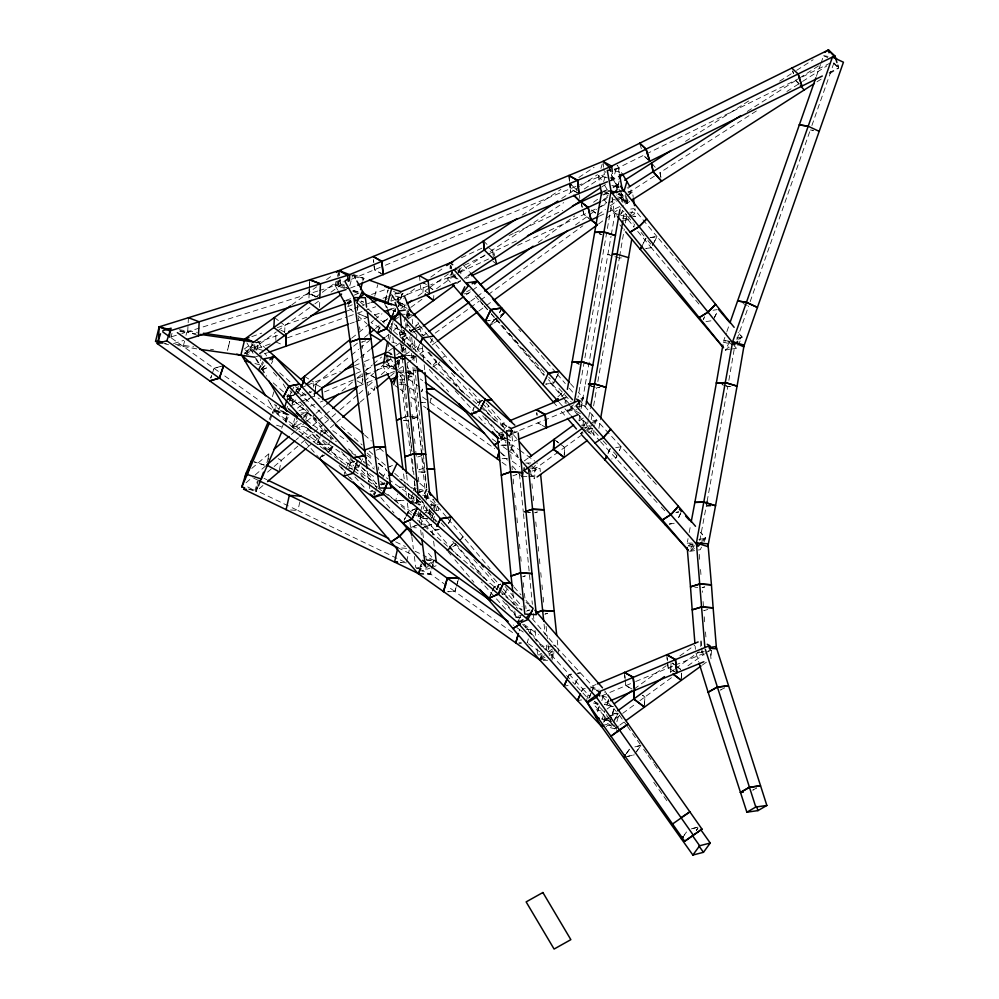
<?xml version="1.0" encoding="UTF-8"?>
<svg xmlns="http://www.w3.org/2000/svg" width="999" height="999" viewBox="0 0 999 999"><rect width="100%" height="100%" fill="white"/><g stroke="black" fill="none" stroke-linecap="round" stroke-linejoin="round"><path stroke-width="0.75" stroke-dasharray="5 3.75" d="M254.757 349.538L254.782 343.419M275.824 340.409L275.849 332.754M618.518 726.073L614.822 728.795L604.17 720.779L604.632 710.826M644.53 704.133L644.867 697.015L673.126 676.473M564.148 457.38L564.647 447.402L580.606 435.751M583.054 426.398L583.491 417.844L577.347 422.327M593.893 430.169L593.606 435.864L587.712 431.393M616.907 187.937L617.057 185.09L609.665 172.59M627.384 198.838L627.16 203.122L622.215 206.731M188.436 317.719L187.7 331.718L181.843 333.541M255.132 350.037L255.282 347.19L276.323 331.893M284.628 332.729L284.99 325.587L280.282 322.015M309.415 286.001L309.003 293.781L201.011 327.56M309.503 284.44L309.74 279.782M309.253 289.111L309.003 293.781L317.07 296.828M309.328 287.562L309.578 282.892M308.941 297.914L309.228 292.207L316.308 297.577M319.468 307.392L319.842 300.262L314.86 303.871M319.243 290.559L338.249 284.59L338.411 281.481M338.649 276.311L338.948 270.604L337.412 276.373M396.166 369.28L386.75 362.113L387.125 354.97M397.652 364.46L397.877 360.177M406.83 315.784L407.13 310.065M416.645 337.712L416.795 334.852M422.927 292.457L423.451 282.455L426.985 285.14L423.439 282.467M433.529 300.512L433.828 294.792M450.049 268.594L450.199 265.746M460.814 273.788L460.951 270.941M644.343 707.005L644.867 697.015L642.507 695.229L644.867 697.015L639.934 700.649M674.337 669.492L670.604 672.165L671.128 662.162M558.503 451.848L535.139 468.756L534.602 478.758L532.242 476.973M564.273 454.545L564.647 447.39L559.939 443.806L564.647 447.402L559.727 450.949M670.604 672.165L671.091 663.561M700.686 646.49L701.011 640.771L703.358 642.557M711.488 650.287L711.001 658.878L710.114 650.049M314.935 391.72L316.221 383.529L350.149 356.144M395.03 311.563L395.454 308.828M406.605 320.067L408.316 309.153M315.147 390.359L314.498 394.443L309.265 391.271M315.359 388.986L316.221 383.529L310.976 380.357M612.749 197.702L578.046 397.365M621.478 200.462L622.514 194.368L619.655 193.519M728.87 380.344L734.852 345.454M585.327 384.228L611.038 236.276M611.301 234.753L614.959 213.449L619.592 213.274M623.164 219.193L624.213 213.112L621.128 213.224M619.605 256.468L624.313 229.058M625.362 222.977L626.41 216.883L631.043 216.721M633.841 227.21L634.365 224.163M565.534 400.025L565.009 403.059L568.094 402.972M578.983 420.716L580.044 414.635M581.106 408.554L585.327 384.228M588.498 418.893L587.449 424.975L581.281 425.174M588.773 417.37L590.359 408.254M583.916 427.01L589.647 428.733L590.172 425.699M591.233 419.617L592.557 412.013M593.606 405.931L596.778 387.687L599.862 387.575L596.79 387.662L588.199 385.077L596.778 387.687M597.852 381.556L619.355 257.954L622.439 257.854L619.343 257.992L607.892 254.545L610.976 254.433L607.892 254.545M598.901 428.434L600.486 419.305M707.13 501.323L727.821 386.413L730.906 386.338M394.78 311.526L395.279 308.816M405.619 325.499L406.106 322.777M409.59 313.074L407.729 323.127M388.099 338.636L388.923 334.153M389.198 332.655L391.146 323.926M390.384 335.302L389.285 341.283L403.596 345.542M390.659 333.816L393.144 320.367M401.024 350.374L402.135 344.393M402.41 342.894L404.62 330.944L390.309 326.685M403.871 344.043L405.806 333.591M406.905 327.61L407.455 324.625M388.274 346.703L389.036 342.632M398.364 364.76L399.375 359.34M402.335 352.322L403.346 346.903M694.342 545.404L687.2 543.156L688.049 538.623M689.185 532.567L690.609 525.012M699.762 540.696L706.305 505.919L710.926 505.794M257.18 485.764L256.044 491.446L247.527 488.723M257.467 484.34L258.316 480.069M267.869 459.353L269.006 453.658M279.333 470.317L281.318 460.352L277.21 458.129M362.899 378.983L362.05 383.254L358.516 386.276M385.864 359.215L386.713 354.957M398.476 364.498L399.325 360.227M288.286 505.881L255.307 489.997L257.23 481.406M299.825 501.923L297.902 510.514L406.368 562.887L400.474 562.462L406.368 562.887M406.68 561.45L409.253 549.999M420.454 566.62L421.091 563.748M418.843 573.776L430.631 574.625L433.841 560.314L423.052 555.094M170.991 337.662L172.003 333.229M184.553 341.134L183.129 346.928L180.332 346.528M185.989 335.339L186.713 332.442L195.829 333.741M256.543 349.937L258.329 342.694L255.245 342.257M344.505 288.436L335.102 285.027L337.025 277.822M335.102 285.027L349.026 288.649L352.497 275.662M362.849 280.994L363.624 278.109L354.22 274.713M374.7 296.166L377.784 284.628M385.427 300.012L388.112 289.922L385.164 299.825M402.048 293.531L398.576 306.518L397.19 293.306L393.469 291.233M551.885 660.252L554.183 652.085M456.056 587.512L454.895 591.595L514.485 633.903M456.443 586.163L457.992 580.731M422.465 389.036L421.678 391.745L422.465 389.048L424.987 390.846M510.889 450.399L512.437 444.98L507.367 441.358M352.684 469.842L292.445 426.548L294.792 418.431M305.806 419.518L307.754 412.762L296.341 413.024M354.033 462.362L328.808 444.193L317.357 444.418L319.692 436.288M320.105 434.965L321.253 430.881L324.113 430.819M317.37 444.43L328.783 444.168L330.756 437.425M411.763 512.312L395.604 500.736L397.54 493.956M408.191 496.428L408.966 493.718L407.417 499.15M427.609 518.394L420.467 518.556L421.628 514.485M423.189 509.078L424.363 505.019L389.385 479.92M431.893 518.306L433.454 512.887M433.841 511.538L435.776 504.77L424.587 496.753L427.048 491.57M420.629 567.17L421.416 564.46M446.203 585.289L430.107 573.676L432.055 566.92M432.442 565.559L434.016 560.152L426.873 560.314M455.644 588.836L454.87 591.533L447.739 591.708L454.87 591.533L447.44 586.176M457.205 583.428L458.766 578.009M510.901 450.412L512.462 444.992L509.59 445.042L512.462 444.992L518.656 449.463M529.045 476.461L533.341 476.373L537.237 462.849M408.928 387.075L405.207 384.378L405.994 381.68M408.341 373.564L409.115 370.866L397.677 371.091M429.995 402.322L431.168 398.276L429.995 402.335L494.617 448.563M246.641 355.169L249.138 346.665L246.903 342.907M256.843 350.087L258.928 342.994L256.081 342.22M254.945 363.549L259.228 364.71L262.974 351.948M272.452 396.603L274.126 390.934M286.051 421.915L289.023 414.985L274.762 411.126L276.436 405.444M287.125 399.051L288.798 393.381L293.194 400.799L292.357 403.633M390.846 300.936L392.52 295.254L403.921 298.339M392.357 316.196L394.443 309.103M402.335 293.756L398.576 306.518L398.601 292.757L388.698 296.266M403.858 309.041L405.107 304.795M407.442 317.22L408.691 312.974M411.026 499.15L413.124 492.057M413.536 490.646L414.373 487.812L418.643 488.961M416.283 503.783L417.532 499.537M427.46 519.143L418.906 516.82L420.154 512.562M420.579 511.151L423.077 502.634L421.653 500.174M431.743 518.231L424.45 505.844L425.699 501.585M426.123 500.174L428.621 491.658M433.166 520.691L434.415 516.433M436.088 510.751L437.337 506.505L433.042 499.138L428.871 513.336L426.024 512.549M600.923 168.456L602.172 164.198M603.683 181.606L605.769 174.513M611.8 180.444L612.637 177.61L618.344 179.146M616.233 187.912L617.07 185.077L619.592 183.466M619.193 181.206L617.519 186.888L620.491 191.895M627.984 200.287L627.147 203.122L621.603 205.719M629.657 194.618L631.318 188.936L627.047 187.775M586.75 699.625L590.072 688.261M601.848 700.661L604.345 692.145M608.578 699.288L606.505 706.393L609.003 697.876M610.252 721.203L601.698 718.893L610.252 721.216L611.5 716.957L610.252 721.203L614.772 728.82L606.218 726.51M614.01 708.441L611.925 715.546L614.422 707.03L604.445 704.32L612.999 706.643M602.185 719.305L604.27 712.212M616.858 721.74L618.943 714.647L610.389 712.337M270.279 420.229L271.94 414.81M272.352 413.461L275.374 405.244M273.614 413.236L276.036 406.406M257.305 487.375L256.056 491.446L246.466 486.238M285.339 422.053L287.824 413.936L273.589 409.403L272.365 412.262M292.332 404.158L293.169 401.461L288.898 400.099M392.719 314.423L394.405 308.916M407.455 317.307L408.716 313.174M405.045 329.558L406.73 324.038M401.91 351.061L403.171 346.928M398.201 367.42L401.161 357.754M343.656 476.098L345.542 470.504M346.016 469.105L347.902 463.524L354.757 461.513L347.902 463.524L220.354 372.814M373.589 497.402L375.474 491.82M733.466 344.805L723.825 340.347L726.373 333.054M726.885 331.593L729.432 324.3M736.887 339.61L748.613 306.056M816.383 76.299L820.516 64.535M821.028 63.062L823.613 55.707L828.021 56.406M811.887 125.549L834.627 60.827M750.162 301.648L810.339 129.957L813.273 130.419M301.273 423.426L293.082 427.51L276.96 413.823L279.757 406.98M286.513 409.053L287.637 406.318M289.885 400.836L291.009 398.102L307.13 411.8L304.882 417.27M293.082 427.51L297.565 416.571M291.983 404.233L293.169 401.461M269.268 419.43L271.74 413.698M266.82 462.624L268.669 458.329M281.643 428.246L287.824 413.936M257.854 487.3L256.056 491.446L262.949 485.539M568.056 677.047L569.23 674.45L571.977 674.05M582.742 688.873L581.568 691.47L582.779 688.923L585.526 688.523L582.742 688.873L545.217 648.526L549.35 647.926M589.098 697.677L592.02 691.183M592.594 689.884L593.768 687.287L556.231 646.902M590.834 693.756L588.473 698.913L574.987 684.552L577.322 679.357L574.949 684.49L570.766 679.969M591.42 692.457L593.768 687.3L595.866 689.547M603.933 721.266L606.88 714.809M613.761 722.227L617.882 713.186L611.001 714.21M550.911 658.503L555.044 649.487M568.081 677.097L569.268 674.512L572.015 674.113M490.397 595.267L491.708 592.457M492.357 591.046L494.33 586.838L500.936 584.053L494.355 586.888L492.37 591.083M610.264 448.551L607.292 454.945L610.277 448.576L612.387 450.824M657.055 502.534L615.809 458.254L616.995 455.694L615.796 458.229L611.725 458.928M583.99 425.849L585.789 422.028L602.11 439.722M588.573 432.13L591.296 431.68L594.293 425.312M594.892 424.038L596.69 420.217L621.178 446.765L619.38 450.586L621.153 446.74L651.835 479.67M485.377 321.129L496.366 319.43L498.164 315.609L496.341 319.393L488.124 320.691M480.556 401.211L478.159 406.306L480.556 401.211L468.993 388.536M495.217 420.941L486.126 410.951L488.523 405.856M502.397 432.954L499.4 439.31L510.364 437.599M503.009 431.68L504.807 427.859L507.542 427.422M555.719 379.058L553.921 382.879L545.679 384.153L553.921 382.879L548.688 377.11M556.318 377.784L559.328 371.416M555.119 380.332L558.116 373.963M559.09 402.347L567.17 411.226L568.968 407.405M578.146 409.515L583.541 398.052L578.496 392.495M404.083 520.329L405.407 517.544L404.071 520.342M406.069 516.146L408.054 511.95L414.647 509.14M489.073 598.064L491.72 592.482M405.844 316.983L404.033 320.804L417.157 335.289M406.456 315.721L409.465 309.365M394.081 323.651L417.307 349.288L419.717 344.218L417.32 349.313L433.091 366.596M448.539 523.464L451.56 517.107L448.526 523.439M496.553 589.323L498.963 584.228L487.687 571.59M504.582 594.08L507.005 588.998L504.532 593.993L501.798 594.43L504.582 594.08L501.51 590.634M412.987 499.55L414.198 497.015M496.59 589.398L499.013 584.328M519.492 618.731L520.704 616.196M692.956 543.843L689.322 551.448L700.287 549.7L701.485 547.165M703.908 542.095L705.719 538.286L700.686 532.717M298.339 392.819L300.349 388.648L298.326 392.794L294.393 394.505L298.339 392.819L331.031 421.428M377.197 332.779L380.519 325.824L378.509 329.982M382.517 478.533L386.501 470.179M412.137 504.37L414.81 498.813M472.739 410.202L474.075 407.43L471.428 412.999M502.972 434.702L500.299 440.259L505.581 437.999M262.125 365.347L263.461 362.575M291.808 391.246L293.806 387.088M374.575 494.48L375.911 491.708M406.081 516.183L408.091 512.025L417.295 508.029M353.296 311.763L347.615 306.768L351.636 298.451M261.351 364.398L262.737 361.601M271.403 363.686L272.789 360.901M296.166 391.071L299.638 384.078M294.73 394.068L298.426 386.601M348.988 466.508L352.085 460.289M358.554 466.958L354.508 467.732L358.566 466.983L359.79 464.473M360.414 463.236L362.874 458.254M372.34 496.328L374.812 491.346M375.424 490.109L377.272 486.363M645.928 238.274L641.683 246.616L645.928 238.274M652.722 244.905L656.967 236.576L633.703 208.629L628.159 209.465M714.297 317.744L717.132 312.188L712.886 320.529M729.645 341.658L725.399 350L729.545 349.363M730.918 349.151L736.438 348.289L742.095 337.163L738.161 332.53M620.491 214.448L622.627 210.29L626.51 214.96M623.851 220.317L627.996 219.693L633.703 208.629M682.092 284.103L651.311 247.69L645.766 248.514L651.311 247.69L653.446 243.531M654.158 242.145L657.005 236.613L680.806 264.772M384.665 363.723L387.824 358.591M395.229 366.258L399.175 359.852M408.304 376.448L410.664 372.602L407.155 366.221M603.571 722.289L607.754 716.395M614.21 719.692L618.406 713.798L626.523 725.174M636.775 751.31L640.958 745.404L637.35 740.346M635.052 753.583L640.971 745.416L634.303 747.027L640.971 745.416M450.399 282.218L447.415 278.808L452.572 272.24M458.229 271.578L461.663 267.195M244.53 353.908L252.922 344.455M245.554 352.897L253.059 344.518M260.614 370.142L265.235 364.872M462.387 392.27L438.012 363.998L439.847 361.95L430.532 368.706M495.841 318.194L488.511 326.398L497.265 320.954L488.499 326.398L495.866 318.244L507.979 332.367M557.854 396.853L563.099 392.207L560.601 393.781L548.451 379.595M564.76 393.444L562.012 396.516L547.852 379.982M570.417 415.035L567.37 411.538L573.776 404.358M580.606 400.811L583.341 397.739L580.869 399.338M532.105 469.043L535.776 464.935M582.342 431.643L580.506 433.691L583.004 432.13M583.254 430.619L587.837 425.487L563.623 397.302M584.253 431.343L589.248 428.221L592.919 424.113M593.831 423.089L596.59 420.017L580.444 401.223M448.763 548.276L453.371 543.156M460.364 539.86L463.136 536.788L460.601 538.311L463.136 536.788L460.364 539.847M410.114 347.103L402.048 337.687L405.731 333.604M410.789 332.192L412.624 330.145M413.549 329.133L418.156 324.026L429.233 336.975M433.978 534.964L420.017 518.431L422.789 515.372M423.713 514.348L427.41 510.277L437.375 522.09M430.681 511.013L428.846 513.049L436.813 522.502M431.605 509.989L436.226 504.895L447.19 517.882M446.928 550.324L455.744 544.942L446.928 550.324L453.396 543.194M694.08 546.615L689.472 551.698L694.455 548.538M702.809 541.096L705.581 538.049L700.549 532.167M540.921 659.315L544.617 655.244M552.435 650.761L548.738 654.832L546.728 652.472M261.601 369.118L265.422 364.96M320.567 457.23L322.714 454.982M328.047 452.547L333.416 446.915L328.022 452.485L304.658 425.349M430.094 564.71L421.965 571.403M431.168 563.586L434.39 560.202L426.298 550.749M294.118 428.883L292.083 426.523L297.465 420.916M301.661 419.505L308.129 412.787L331.481 439.922M322.739 455.02L319.505 458.379L324.375 455.007L321.928 456.693M728.795 346.865L725.524 350.199L729.307 347.864M739.797 339.185L741.97 336.963L738.061 332.13M383.878 301.748L387.162 298.451M395.529 300.949L403.196 293.244M406.543 316.109L408.741 313.898M606.793 203.009L603.883 199.363L608.279 194.955M364.31 371.878L372.352 364.96M373.501 363.973L381.543 357.055M364.348 381.281L373.526 373.364M374.675 372.377L383.866 364.473M381.231 374.613L393.868 363.748M395.017 362.762L398.464 359.79M390.459 376.111L395.042 372.165M251.748 468.431L271.353 451.635M291.358 434.478L294.892 431.443M296.066 430.432L305.482 422.352M306.656 421.341L314.897 414.273M316.071 413.274L321.953 408.216M323.127 407.205L325.487 405.194M341.958 391.059L356.081 378.933M357.255 377.934L361.963 373.888M296.141 439.797L298.501 437.774M299.675 436.763L307.917 429.695M312.625 425.661L317.332 421.615M318.506 420.616L324.388 415.559M325.562 414.548L331.443 409.503M246.029 482.779L254.071 475.874M255.22 474.887L266.721 465.034M267.52 472.177L300.15 444.205M301.323 443.194L306.031 439.148M307.217 438.149L323.688 424.013M324.862 423.002L330.744 417.944M331.93 416.945L338.986 410.876M340.159 409.877L357.817 394.73M358.991 393.718L367.232 386.65M368.406 385.639L376.648 378.571M307.292 447.502L322.59 434.378M323.763 433.366L335.539 423.276M336.713 422.265L341.421 418.219M360.252 402.073L374.363 389.947L375.224 385.676L374.363 389.947L368.893 386.975M337.674 289.985L334.752 284.752L340.734 279.92M346.878 303.396L351.66 299.525M373.489 320.629L371.066 322.59L380.244 328.147M374.7 319.655L381.98 313.773M375.412 328.609L379.046 325.662M383.903 321.753L388.748 317.832M389.96 316.845L394.805 312.924M394.98 319.93L398.626 316.995M385.989 336.725L388.424 334.765M393.269 330.856L398.114 326.935M351.685 338.236L357.742 333.354M358.953 332.367L367.432 325.524M286.938 400.025L295.429 393.169M296.641 392.195L301.498 388.274M353.596 346.228L358.441 342.307M364.498 337.425L368.132 334.49M351.361 355.169L358.629 349.3M359.84 348.314L369.53 340.497M291.945 403.097L299.225 397.227M300.449 396.253L305.294 392.332M313.798 385.489L316.221 383.529M297.502 408.141L304.782 402.272M306.006 401.298L312.075 396.403M354.483 362.175L359.328 358.254M360.539 357.28L370.229 349.463M607.105 709.003L612.037 705.369M604.17 720.779L607.867 718.056M609.09 717.145L616.495 711.688M615.297 718.843L621.453 714.285M622.689 713.386L635.014 704.283M619.755 725.162L624.675 721.528M593.556 202.235L598.501 198.614M603.446 195.005L607.155 192.308M613.336 187.787L617.057 185.09L619.917 185.851M589.335 214.922L596.753 209.515M597.989 208.604L606.655 202.298M597.989 214.785L605.406 209.378M610.352 205.757L615.297 202.148M616.533 201.249L623.963 195.841M598.713 223.876L604.894 219.355M606.131 218.456L620.978 207.63M586.738 431.268L591.645 427.684M291.808 304.87L316.658 286.8M326.561 279.608L332.754 275.1M244.156 349.126L251.586 343.731M316.146 296.803L321.091 293.194M322.34 292.295L338.424 280.594L344.318 285.077M277.56 330.994L313.611 304.782M330.981 292.158L343.356 283.154M396.528 302.01L414.885 288.686M430.781 277.123L443.007 268.219M400.899 308.454L405.794 304.895M418.032 296.016L429.046 288.012M430.269 287.113L449.837 272.877L458.079 279.146M410.801 307.405L423.039 298.514M436.501 288.736L458.516 272.715M407.829 319.18L411.501 316.508M456.768 283.604L460.439 280.931L451.748 276.099L430.656 284.827M418.281 329.658L422.065 326.91M466.233 294.805L471.278 291.134M472.539 290.209L478.846 285.627M538.161 242.507L574.762 215.909M422.802 335.989L426.598 333.229M470.766 301.124L475.811 297.452M477.072 296.541L483.379 291.958M575.499 224.987L586.863 216.733M435.189 333.129L469.268 308.354M470.529 307.442L479.358 301.024M480.619 300.1L486.938 295.517M488.199 294.593L582.842 225.799M432.155 344.955L435.939 342.207M478.846 311.014L485.152 306.431M486.413 305.507L491.458 301.835M634.265 688.96L666.208 665.734M388.524 351.211L394.717 346.728M395.954 345.829L402.16 341.346M403.396 340.447L412.063 334.166M386.75 362.113L390.472 359.428M396.665 354.932L400.387 352.247M401.623 351.348L407.817 346.853M409.066 345.966L415.259 341.471M405.307 354.782L411.513 350.299M412.749 349.4L418.943 344.917M398.589 369.28L406.019 363.898M407.267 362.999L410.976 360.302M412.212 359.403L418.419 354.92M419.655 354.021L427.085 348.639M528.234 458.017L524.537 460.689L529.245 464.273M679.869 655.893L694.792 645.217M675.586 668.593L699.213 651.685M687.949 665.771L704.108 654.195M705.356 653.309L709.078 650.636M702.297 665.109L707.28 661.55M303.259 416.158L308.129 412.787M292.083 426.523L298.164 422.315M427.048 565.172L434.39 560.202M522.165 215.147L560.901 189.385M578.833 177.46L594.093 167.295M561.75 198.439L579.682 186.501M580.956 185.652L597.489 174.65M485.039 254.982L459.602 271.878L455.482 267.882M490.134 251.598L563.698 202.672M584.278 188.986L605.894 174.588M464.26 278.396L466.808 276.698M601.66 187.013L605.481 184.478M610.564 181.094L617.182 177.385M567.37 411.538L574.787 406.743M685.476 141.396L750.886 99.563M779.67 81.169L792.756 72.802M796.615 70.342L813.174 59.74M747.289 111.451L798.251 78.884M799.525 78.059L819.904 65.022M628.096 192.932L657.417 174.238M660.789 176.885L659.977 172.615L758.104 109.878M786.887 91.471L798.663 83.941M802.584 81.431L826.785 65.946M629.72 201.486L627.172 203.109L621.453 201.573M816.957 81.818L822.052 78.559M829.694 73.664L838.611 67.957L837.786 63.699M617.632 196.94L623.513 197.877L626.073 196.254M627.36 195.442L632.467 192.195L633.154 196.678M621.341 212.837L623.9 211.226M622.315 218.069L626.723 218.769L629.283 217.145M630.556 216.333L635.676 213.099L634.989 208.616M701.835 540.409L705.581 538.049M415.659 325.599L418.156 324.026M402.048 337.687L407.043 334.54M442.844 357.355L445.367 355.806L463.623 376.985M552.385 649.063L547.39 652.21L523.326 623.938L538.436 634.527M541.246 659.54L544.992 657.18M590.334 423.926L596.59 420.017M738.186 339.285L741.97 336.963M433.703 506.431L436.226 504.895M420.017 518.431L423.801 516.121M616.633 188.561L619.168 187.025M603.883 199.363L607.692 197.053M724.35 687.874L720.529 690.072L724.375 687.949M447.415 278.808L455.207 274.5M466.558 291.82L470.454 289.66M288.274 399.463L291.009 398.102M276.96 413.823L283.778 410.414M298.938 415.884L307.13 411.8M614.897 169.493L800.973 77.547M802.334 76.873L830.856 62.762M829.095 72.677L838.611 67.969L837.349 63.924M461.463 257.705L485.089 246.691M509.04 235.514L513.261 233.541M514.672 232.892L562.624 210.514M603.171 191.571L607.33 189.623M612.887 187.025L617.057 185.077L619.405 186.875L617.057 185.077L617.582 187.937M464.473 265.147L486.713 254.795M488.099 254.146L517.632 240.359M602.022 200.961L607.579 198.364M460.214 272.19L489.398 258.591M517.594 245.429L589.422 211.9M590.809 211.251L599.15 207.355M600.536 206.706L618.581 198.264M465.996 278.346L468.781 277.048M599.388 216.096L620.217 206.368M396.141 325.125L400.399 335.04L405.844 332.517M413.012 329.82L410.289 331.081L407.242 324.001M414.36 329.183L419.805 326.673L417.969 322.427M262.088 369.755L268.656 366.895M382.517 321.666L387.787 319.38L382.53 321.666L386.026 324.725M387.849 467.42L393.107 465.134L389.16 466.845M381.218 485.027L385.164 483.316M417.47 493.256L422.727 490.984M414.772 503.234L420.03 500.961M354.295 295.117L359.565 292.844M347.615 306.768L352.884 304.495M595.441 689.635L590.434 686.887L596.091 684.477M601.798 695.853L634.303 682.092M604.894 703.071L609.14 701.273M526.535 611.176L529.17 610.064M580.407 413.648L571.715 408.816L513.823 432.842M635.714 681.505L673.838 665.659M575.961 186.388L381.705 266.77M577.385 185.802L604.395 174.575L603.771 168.706M610.252 180.594L613.099 179.408L617.257 165.222L621.69 172.702M380.269 267.37L350.299 279.72M391.296 301.111L429.258 285.414M399.975 305.944L404.195 304.208M457.617 282.105L460.427 280.931M296.016 389.872L300.287 388.099M301.71 387.512L305.981 385.751M307.405 385.164L340.259 371.566M354.558 365.659L363.099 362.125M364.51 361.538L371.628 358.591M289.061 401.186L296.166 398.239M301.86 395.879L306.131 394.118M307.555 393.531L311.825 391.77M356.106 373.451L361.825 371.079L362.437 376.96M366.084 369.318L371.778 366.958M386.001 361.076L390.272 359.315M290.284 406.031L300.249 401.91M301.673 401.323L308.778 398.376M310.202 397.789L314.473 396.029L319.443 398.788M324.488 391.883L354.52 379.47M357.367 378.284L364.473 375.349M365.896 374.75L375.861 370.629M377.285 370.042L388.661 365.334L397.352 370.179M298.976 410.876L304.67 408.516M310.352 406.168L314.623 404.395M320.317 402.048L323.164 400.861M358.916 386.076L363.199 384.303L362.587 378.421M367.47 382.542L374.588 379.595M390.234 373.114L394.505 371.353M338.973 270.592L340.334 283.816L343.181 282.642M350.437 288.074L356.131 285.726M502.872 426.635L502.572 423.688L506.805 421.94M506.418 438.299L512.612 441.758L516.845 440.01M675.262 665.072L702.359 654.02L706.068 656.093M409.915 330.632L415.559 328.371M416.983 327.809L419.805 326.673M400.399 335.04L406.056 332.767M399.687 379.695L402.572 379.832L411.85 376.161L426.598 487.674M403.146 417.619L405.806 416.583L417.345 417.095L413.374 418.656L417.345 417.12L405.806 416.633L403.159 417.657M418.569 524.512L410.601 527.572L409.79 521.441M415.909 525.536L410.601 527.559L416.371 527.809M417.257 568.069L425.224 565.022M430.119 568.056L427.472 569.068L415.921 568.568M431.443 567.544L436.763 565.509L432.43 565.322M371.528 294.468L385.676 289.473M251.785 336.638L261.701 333.142M277.322 327.66L307.879 316.895M347.177 303.047L351.548 301.511M347.078 310.939L352.909 308.878M354.358 308.366L364.548 304.782M367.457 303.758L370.292 302.759M383.029 298.264L387.275 296.765M256.194 342.919L280.282 334.453M270.155 343.931L244.655 352.897L248.439 354.508M287.462 337.837L347.14 316.82M348.601 316.308L354.42 314.26M357.33 313.236L362.987 311.226M364.41 310.726L375.736 306.73M374.5 315.022L381.581 312.525M391.483 309.028L394.318 308.029M256.156 356.693L267.482 352.709M349.95 323.676L354.32 322.14M355.769 321.628L365.959 318.044M376.136 450.187L381.468 448.339M369.093 483.616L370.105 491.246L372.764 490.322M345.829 300.362L351.161 298.514M334.752 284.752L343.406 281.768M347.115 303.871L351.448 302.372M498.476 433.504L502.472 432.142M512.699 433.316L518.044 431.493L513.698 431.218M512.874 475.836L516.87 474.463L512.874 475.861M522.652 576.773L525.324 575.874L522.639 576.673M514.797 611.138L515.447 617.232L523.451 614.522M544.83 614.185L547.502 613.299L544.817 614.085M536.975 648.688L537.612 654.782L541.62 653.446M549.163 655.381L554.507 653.583M407.717 316.034L411.725 314.697L412.662 323.876M400.124 336.688L399.65 332.105L403.658 330.769M412.537 332.28L417.882 330.494M415.984 355.981L409.303 358.204L414.647 356.456M402.335 358.092L403.908 373.376L413.261 370.242L416.146 370.417L413.261 370.267L403.908 373.376L411.625 451.623M417.744 456.968L421.753 455.656L417.744 456.955M408.504 493.456L408.953 498.039L412.962 496.715M424.525 497.377L428.534 496.053M424.35 510.664L429.907 509.952M431.905 512.649L429.233 513.536L428.771 508.953M532.005 471.078L540.022 468.494L540.334 471.553M317.782 291.021L309.003 293.781L319.767 297.852M688.398 545.504L692.407 544.243M702.06 587.724L704.745 586.888L702.06 587.724L702.409 592.332M199.538 328.022L187.7 331.718L198.439 335.789M171.603 336.738L180.382 334.003M173.564 343.556L183.804 340.359M708.453 651.286L711.126 650.449M220.904 366.333L214.036 368.331L212.15 373.913L214.036 368.331L223.651 365.534M380.582 484.028L384.702 482.829M691.271 828.883L698.825 826.935L690.871 828.945M627.572 756.418L634.203 754.745M609.09 716.071L618.406 713.798M602.385 725.499L611.7 723.226L618.019 732.08M624.937 757.117L634.253 754.844M261.251 369.455L267.969 368.144M347.764 468.993L353.159 467.982L350.462 468.494M618.406 168.481L614.298 169.256L618.406 168.481L619.23 172.964M608.666 193.431L603.171 194.455L608.753 193.456M380.594 484.615L384.64 483.866M592.607 420.891L596.69 420.217M580.394 433.491L583.129 433.042M615.709 447.652L621.178 446.765M676.011 512.362L678.733 511.913M669.293 524.1L674.737 523.189L669.243 524.038M676.048 512.412L678.783 511.975M698.875 539.385L705.719 538.286M463.886 293.931L472.115 292.632M417.307 349.288L422.802 348.451M527.247 610.476L529.982 610.039M580.806 398.476L583.541 398.052M567.17 411.226L576.773 409.727M650.062 237.637L656.967 236.576L647.315 238.074M713.024 310.252L717.17 309.628M705.993 321.603L711.5 320.741M736.575 338.012L742.095 337.163M419.38 491.533L423.514 490.909M411.163 503.359L422.202 501.71L426.186 506.181M439.21 529.545L435.064 530.157L436.276 527.609L435.064 530.157L439.21 529.557M542.657 659.715L545.404 659.315M607.08 725.624L612.574 724.799L592.669 703.421M697.352 652.871L704.32 652.01M400.287 293.444L391.546 294.043L394.518 301.136M632.579 216.658L635.664 216.546L632.804 215.684M730.918 386.301L727.834 386.413L722.102 384.702M589.647 428.733L592.732 428.633M603.346 191.209L606.43 191.109M617.894 194.505L622.514 194.368M576.46 406.493L585.714 406.206L579.982 404.495M292.445 426.548L303.858 426.286L328.783 444.168M325.549 430.806L321.266 430.906L306.318 420.179M507.205 449.687L501.011 445.229L508.154 445.079M395.604 500.736L404.17 500.549L395.592 500.724L382.967 491.633M431.493 504.857L435.776 504.77M418.681 573.926L430.107 573.676M399.488 384.503L405.207 384.378M501.011 445.229L508.166 445.079M525.799 463.074L531.518 462.962M521.903 476.61L527.622 476.498M706.305 505.919L710.913 505.844M687.2 543.156L694.892 543.019M518.581 643.056L521.441 643.006L515.721 643.094M552.847 646.678L544.255 646.778L538.074 642.457M543.281 660.364L547.577 660.302M393.706 366.258L383.079 366.283L386.601 372.664M398.526 372.627L410.664 372.602M399.8 382.854L404.358 382.854L398.039 371.366M345.929 300.824L351.673 300.861M370.105 491.246L374.413 491.321M403.733 420.517L408.054 420.704L412.088 451.373M419.892 524L431.431 524.5L432.817 535.139M404.632 375.836L400.312 375.649L413.449 474.925M406.081 375.899L411.85 376.161M403.733 420.567L408.067 420.754L402.572 379.832M529.92 468.019L540.022 468.494M554.183 652.022L546.965 651.648L546.003 642.507M537.612 654.782L543.394 655.082M400.162 314.086L410.277 314.623M417.669 329.445L420.554 329.608L420.866 332.667M399.65 332.105L405.432 332.417M413.087 355.831L404.42 355.357L414.535 355.944M400.861 358.791L403.746 358.941M408.241 373.614L415.472 374.001L425.149 472.265L417.919 471.84L425.149 472.252L426.66 487.537M515.447 617.232L522.664 617.619M400.849 358.766L403.746 358.928M422.639 495.204L428.421 495.529M408.953 498.039L417.619 498.526M435.689 510.289L438.573 510.452L437.974 504.333M408.241 373.589L415.472 374.026L414.835 367.882M498.576 434.053L502.922 434.328M688.498 546.028L694.293 546.453M694.829 587.212L697.727 587.412M249.425 489.572L255.307 489.997M290.534 509.977L297.902 510.514L289.66 506.543M406.63 548.351L397.789 547.714L412.624 554.882M426.473 559.777L433.841 560.314M701.323 651.273L704.22 651.485M179.146 329.757L197.377 332.367M179.745 331.431L186.713 332.442L178.534 330.307M175.562 344.243L193.781 346.865M210.489 349.263L213.536 349.7M196.791 348.888L177.672 345.504M723.825 340.347L732.642 341.72L723.388 342.033L733.416 345.017M810.339 129.957L813.273 130.419M628.059 191.496L632.467 192.195M629.782 212.163L635.676 213.099M351.086 274.862L366.433 279.121M352.809 290.734L359.765 292.545L350.374 289.136M163.736 343.481L169.193 344.905L165.147 343.394M614.572 170.767L620.267 172.315M611.825 185.339L617.519 186.888L613.086 179.408L611.438 174.001M618.443 194.493L622.727 195.654L627.147 203.122L616.545 195.067M612.899 199.263L615.746 200.037M397.952 302.397L405.082 304.333M392.619 310.602L395.479 311.376M287.487 399.25L293.194 400.799M267.982 399.687L270.367 403.708L276.074 405.244M420.067 489.348L422.927 490.122M424.488 496.828L431.618 498.751M430.207 504.57L437.337 506.505M415.896 503.533L424.45 505.844M590.484 686.85L599.05 689.173M601.873 695.941L607.567 697.477M593.456 702.984L599.163 704.532M596.278 709.74L604.832 712.075M603.234 191.683L607.542 192.957M397.952 302.435L406.543 304.995M391.558 353.396L387.275 352.123L390.809 354.795M383.042 365.909L394.493 369.318M614.959 213.449L619.255 214.735M620.679 215.16L626.41 216.883M576.423 363.274L579.283 364.136L573.563 362.425M722.102 384.652L727.821 386.413M274.8 410.464L289.023 414.985L277.223 407.842M276.561 425.199L283.679 427.472M353.908 276.011L363.736 279.558M352.872 291.458L358.479 293.481M338.249 284.59L349.001 288.661M280.906 330.319L284.69 331.93M275.824 341.933L282.118 344.618M823.613 55.707L827.746 57.63M743.106 303.496L747.24 305.419M264.011 478.321L266.758 479.645M253.596 478.121L257.717 480.107M395.666 541.858L405.394 546.553M414.96 551.173L421.703 554.433M415.796 567.457L418.494 568.756M419.842 569.405L430.631 574.625M391.396 354.345L387.287 352.11L392.245 354.882M386.388 364.235L393.231 367.957M632.105 689.06L625.849 685.626L625.199 679.757L625.849 685.626L632.067 689.073M594.393 701.448L598.151 703.508M610.614 178.022L613.099 179.408L612.537 173.364M674.362 671.428L668.144 667.981L667.519 662.112M429.508 293.743L420.816 288.898L420.204 283.029M383.204 274.588L374.513 269.742L373.901 263.873L374.513 269.742L380.706 273.202M546.553 427.784L537.862 422.952L544.043 426.411M355.619 367.632L361.825 371.079M356.993 380.844L363.199 384.303M320.542 386.95L313.087 382.804L313.549 387.212M280.332 410.152L289.011 414.985M340.334 283.816L345.292 286.588M502.572 423.688L507.517 426.461M676.785 672.839L668.131 667.981L667.544 662.1M397.839 302.809L407.018 308.354M304.433 376.386L309.678 379.558M553.246 644.904L555.719 646.64M523.264 632.08L519.555 629.482L518.793 632.205L519.58 629.532L513.236 625.024M528.421 643.818L540.771 652.472M171.491 338.099L219.093 371.915M347.902 463.524L352.884 467.07M354.133 467.957L376.586 483.941M498.501 435.015L506.106 440.459M492.145 438.886L495.954 441.608M500.949 453.084L507.292 457.617M423.638 406.206L426.173 408.017M415.896 490.509L399.575 478.796M413.012 513.211L420.467 518.556M307.754 412.762L316.483 419.018M332.704 430.656L347.839 441.558M366.77 455.182L373.077 459.715M378.122 463.349L385.701 468.806M321.253 430.881L336.401 441.77M351.536 452.672L355.319 455.394M356.581 456.306L364.16 461.75M365.422 462.662L374.25 469.018M379.295 472.652L388.124 479.008M355.294 463.261L375.487 477.797M380.532 481.431L384.315 484.153M353.946 470.754L376.66 487.1M377.922 488.012L381.705 490.734M519.892 450.349L534.765 461.063M508.454 450.574L518.369 457.717M512.275 461.213L519.705 466.558M530.869 474.6L533.341 476.373M502.072 462.325L508.266 466.795M409.115 370.866L415.322 375.349M420.279 378.933L422.752 380.731M398.913 371.99L407.592 378.271M408.828 379.17L419.98 387.25M410.164 387.974L417.594 393.356M422.552 396.94L428.758 401.436M395.005 385.514L398.713 388.199M399.962 389.098L406.156 393.594M411.113 397.177L418.544 402.56M556.381 441.146L558.741 442.932M398.876 303.808L404.77 308.279M554.058 439.335L558.766 442.919M530.432 465.172L535.139 468.756M274.388 317.532L279.096 321.116M251.748 344.505L255.282 347.19M245.329 350.025L251.224 354.495M591.058 219.992L583.866 214.498L582.567 208.916L583.866 214.498L588.661 218.157M701.623 651.698L703.97 653.496M487.674 246.965L493.656 251.548L494.63 255.732M492.982 261.338L496.565 264.098M458.042 279.096L453.259 275.424L451.973 269.855M526.036 602.285L528.409 604.32M494.33 586.838L497.877 589.885M499.063 590.909L521.528 610.252M411.551 514.997L385.389 492.132M417.382 520.054L494.355 586.888M387.2 325.736L479.495 406.256M419.842 483.316L425.537 488.286M279.633 372.752L292.183 383.703M394.68 473.376L416.333 492.27M296.041 390.796L298.326 392.794M273.152 382.854L285.714 393.806M286.85 394.805L317.133 421.303M480.631 407.242L505.644 429.158M364.385 434.84L371.391 440.971M379.558 448.114L384.228 452.197M295.617 386.688L309.628 398.951M341.146 426.536L362.162 444.93M369.168 451.061L373.826 455.144M375 456.168L385.502 465.359M367.22 453.096L373.052 458.204M378.896 463.311L387.063 470.467M348.651 448.888L355.656 455.02M356.818 456.043L364.997 463.199M359.79 301.673L366.608 307.68M367.744 308.679L381.393 320.667M357.842 315.759L366.933 323.763M256.743 340.297L264.685 347.39M250.062 347.577L252.335 349.6M249.363 348.738L252.772 351.773M833.278 63.062L838.611 67.969L831.031 59.553M795.541 80.245L800.861 85.14M610.988 177.435L613.111 179.395L612.474 173.539M603.846 170.417L605.906 172.415M611.051 177.397L613.111 179.395L598.838 175.549L601.785 180.532M569.929 183.379L577.135 190.372L569.929 183.379L570.791 192.42L570.217 186.401M483.429 240.921L487.537 244.917M452.222 272.939L458.391 278.933M652.896 480.806L658.179 486.476M613.436 451.96L616.608 455.369M661.288 507.067L666.583 512.749M602.16 696.303L615.784 710.938M582.779 688.923L590.109 696.803M594.305 701.31L605.831 713.686M566.595 675.449L569.73 678.833M603.134 440.834L608.241 446.366M591.296 431.68L599.462 440.534M600.486 441.633L615.796 458.229M451.423 372.927L481.918 406.343M482.967 407.492L486.126 410.951M455.182 390.784L485.252 423.776M570.417 383.616L574.462 388.062M558.965 388.424L571.078 401.748M482.579 403.434L504.807 427.859M496.366 319.43L507.879 332.13M508.916 333.279L518.344 343.656M522.527 348.276L530.894 357.505M535.077 362.113L544.505 372.502M475.137 295.979L483.216 304.895M484.228 306.019L490.284 312.712M491.296 313.823L494.33 317.17M273.451 372.44L279.633 379.295M289.96 390.696L292.02 392.982M795.704 80.507L799.487 84.715M514.01 587.062L521.041 594.88M526.061 600.461L530.082 604.932M503.034 588.798L522.127 610.014M504.532 593.993L517.594 608.516M505.619 609.128L481.218 581.88M368.206 460.327L374.35 467.157M379.483 472.852L382.555 476.273M361.501 466.895L376.86 483.978M300.349 402.247L308.666 411.488M312.824 416.108L323.214 427.672M324.25 428.821L335.689 441.533M350.237 457.717L354.395 462.337M355.444 463.499L376.998 487.475M316.571 434.328L341.521 462.062M354.932 476.973L365.172 488.361M618.93 187.2L617.045 185.09L617.707 187.862M618.668 193.644L627.172 203.109L625.549 194.568M430.169 510.651L434.153 515.109M441.121 522.939L446.103 528.521M473.813 559.59L500.487 589.485M420.129 513.411L457.629 555.444M463.374 265.01L469.355 271.815M485.964 402.897L509.328 429.982M465.047 394.255L436.613 361.276L432.954 365.384L436.625 361.301L428.559 351.885M485.364 417.819L505.656 441.358M482.704 415.821L506.043 442.907M429.283 369.493L448.588 391.87M307.742 428.121L329.033 452.834M305.294 441.858L318.494 457.205M569.343 388.299L574.388 394.168M560.601 393.781L562.624 396.128M563.011 397.677L568.056 403.559M569.068 404.732L589.248 428.221M553.259 401.985L557.305 406.68M561.338 411.376L566.383 417.245M513.386 434.702L517.42 439.398M510.701 447.227L517.769 455.444M511.101 448.776L518.156 456.993M500.337 451.91L507.405 460.127M512.45 465.996L516.483 470.691M517.494 471.865L520.529 475.399M518.768 329.27L520.791 331.631M529.895 342.257L556.206 372.964M557.217 374.138L565.309 383.591M509.003 333.541L544.405 374.875M480.107 300.899L483.129 304.433M484.14 305.607L490.184 312.675M491.196 313.848L494.218 317.382M495.229 318.556L546.84 378.808M430.244 338.149L445.367 355.806M409.415 329.52L411.426 331.868M427.922 352.197L437.999 363.973M341.621 451.735L353.708 465.871M354.707 467.045L365.796 479.995M380.906 497.664L393.993 512.974M341.121 466.97L346.154 472.852M350.187 477.559L352.197 479.92M339.123 465.497L346.178 473.738M347.19 474.912L350.212 478.446M532.067 618.443L556.131 646.703M522.664 624.213L541.72 646.578M734.477 345.979L736.438 348.289M681.793 265.946L685.776 270.642M686.763 271.815L689.747 275.337M647.914 240.622L650.886 244.156M690.034 293.506L698.975 304.083M448.189 519.068L490.109 568.768M505.107 586.525L522.09 606.668M455.294 543.319L489.273 583.578M506.256 603.721L518.256 617.931M452.759 541.396L483.753 578.146M502.734 600.649L517.732 618.418M447.927 551.51L450.924 555.057M454.92 559.802L473.913 582.305M627.484 216.121L633.304 223.127M641.071 232.455L643.98 235.951M627.996 219.693L633.828 226.698M637.712 231.356L651.298 247.677M619.83 224.862L624.687 230.694M610.664 207.867L616.47 215.16M627.422 726.435L636.45 739.085M608.653 717.657L616.783 729.033M643.631 749.188L647.202 754.195M648.089 755.456L653.433 762.974M654.32 764.235L659.665 771.752M653.783 782.342L667.145 801.148M604.757 690.721L606.88 694.293M258.928 342.994L263.399 350.524L249.138 346.665L255.494 357.38M255.507 358.429L259.216 364.71M621.241 193.144L622.727 195.654M604.757 185.527L606.98 189.286M392.52 295.254L395.854 300.886M386.338 306.056L387.674 308.316M606.381 714.672L610.252 721.216M414.373 487.812L415.846 490.297M264.985 353.209L266.571 355.881M283.241 384.003L285.627 388.024M256.281 358.716L261.039 366.758M261.838 368.094L266.596 376.123M261.601 368.731L263.986 372.739M270.367 403.708L274.762 411.126M416.758 513.136L418.906 516.82M353.221 274.5L356.131 279.732M401.548 356.006L403.646 359.84M390.097 357.317L393.606 363.698M384.478 303.172L386.85 308.841M792.619 70.804L793.456 73.501L791.782 68.094M695.966 653.046L698.663 661.75M640.109 144.618L641.358 148.664M625.861 197.552L627.16 203.122L619.979 197.615L619.005 193.444M581.593 204.745L582.242 207.53M580.956 201.948L582.255 207.53M457.854 269.78L458.504 272.565M450.999 265.672L451.648 268.456M659.977 172.615L661.326 179.733M598.239 175.275L599.612 182.755M623.513 197.877L624.662 205.344M626.036 214.298L626.723 218.769M620.691 190.322L622.527 202.26M611.975 197.49L614.947 216.895M358.304 317.694L358.716 320.754M359.565 326.86L359.977 329.92M362.088 345.279L362.5 348.364M363.324 354.533L363.736 357.617M364.573 363.786L364.985 366.883M365.809 373.052L366.221 376.136M367.045 382.305L367.457 385.389M368.281 391.558L368.693 394.642M427.41 493.818L428.409 501.486M429.42 509.153L430.219 515.284M418.519 500.462L419.33 506.593M420.129 512.724L421.74 524.999M414.26 481.056L415.671 491.795M416.471 497.927L417.482 505.594M418.281 511.725L419.692 522.465M403.559 473.888L404.77 483.091M404.97 484.627L406.381 495.367M407.38 503.034L408.791 513.773M378.359 466.995L378.771 470.054M367.47 471.391L368.881 482.08M433.603 541.208L434.39 547.29M422.727 532.617L423.713 540.209M425.886 556.918L426.286 559.952M420.679 530.082L421.466 536.163M411.788 536.675L413.361 548.826M414.348 556.418L415.734 567.057M666.733 654.77L667.357 660.639M571.403 405.881L571.715 408.816M523.289 582.779L523.776 587.35M524.413 593.456L524.9 598.026M525.711 605.644L526.023 608.703M512.862 592.844L514.148 605.044M603.159 162.825L603.621 167.233M568.881 175.537L569.505 181.418M569.655 182.879L570.279 188.761L578.97 193.594L570.279 188.761L569.667 182.879M569.055 177.01L569.517 181.406M557.23 640.047L558.516 652.247M546.116 626.398L547.402 638.598M548.039 644.705L549.013 653.846M544.068 624.2L545.192 634.877M533.279 613.598L534.078 621.228M535.039 630.381L536.176 641.058M459.053 267.72L459.665 273.589M450.974 268.756L450.661 265.821L450.911 268.918M451.123 270.23L451.748 276.099M419.443 275.687L420.055 281.556M387.587 355.057L388.661 365.334M373.439 259.465L373.751 262.4L373.139 256.518M314.161 393.094L314.473 396.029M530.669 471.503L531.131 476.098M531.918 483.741L532.38 488.324M533.166 495.966L533.641 500.549M519.43 474.013L523.339 512.237M512 435.889L512.612 441.758M503.633 433.978L503.933 436.913M422.29 346.416L424.026 363.236M424.175 364.772L424.812 370.879M414.398 340.696L415.509 351.398M411.675 337.312L412.787 348.014M413.574 355.656L414.198 361.775M409.79 336.626L411.363 351.923M411.526 353.446L412.312 361.089M412.949 367.207L413.261 370.267M403.796 331.581L404.895 342.282M405.532 348.401L406.156 354.508M401.748 329.37L402.847 340.072M403.633 347.714L404.27 353.833M400.761 342.807L401.548 350.449M391.446 323.314L392.245 330.956M392.869 337.075L393.656 344.717M701.011 640.784L701.61 646.665M701.76 648.139L702.359 654.02M667.095 657.692L667.394 660.626M509.478 442.307L509.777 445.354M510.714 454.495L511.176 459.065M511.95 466.695L512.25 469.742M416.133 357.555L416.895 365.234M427.26 493.656L428.022 501.298M424.9 488.386L421.728 456.206M425.512 494.493L425.961 499.088M426.723 506.73L427.023 509.79M407.093 363.698L407.542 368.306M408.316 375.986L408.766 380.594M409.528 388.274L410.139 394.418M410.901 402.098L411.363 406.705M412.125 414.385L412.587 418.993M413.349 426.673L413.811 431.281M414.573 438.961L415.035 443.568M415.796 451.248L416.408 457.392M417.02 463.524L417.619 469.642M418.381 477.285L418.843 481.88M419.605 489.522L419.905 492.582M413.586 471.59L413.886 474.637M414.498 480.756L415.559 491.458M416.158 497.577L416.92 505.219M406.68 475.099L407.592 484.278M535.789 521.977L536.238 526.585M536.987 534.253L537.45 538.861M538.199 546.54L538.648 551.148M539.398 558.816L539.997 564.959M540.759 572.639L541.208 577.247M541.957 584.914L542.407 589.522M543.156 597.202L543.768 603.346M523.488 513.723L532.367 604.308M413.261 370.242L421.578 454.67M412.375 459.303L413.286 468.519M513.174 478.971L513.773 485.177M514.522 492.944L514.985 497.602M515.734 505.357L516.183 510.014M516.933 517.782L517.532 523.988M518.294 531.755L518.743 536.413M519.492 544.18L519.942 548.838M520.691 556.593L521.141 561.251M579.47 195.379L579.757 198.401M493.106 254.433L492.682 249.9L493.381 257.442M699.263 554.345L699.899 561.938M700.536 569.517L701.173 577.11M704.258 616.795L704.882 624.375M705.506 631.967L706.118 639.56M695.167 646.303L695.416 649.338M703.084 601.535L703.421 606.131M357.355 305.582L357.33 311.7L357.355 305.582M681.58 673.076L681.206 680.219L681.568 673.089M229.708 341.521L227.56 350.212L229.708 341.521M528.334 638.873L527.185 642.956L528.321 638.836M531.018 629.345L529.87 633.428L531.031 629.333L526.723 629.395L531.031 629.333M599.325 705.993L597.24 713.099L599.338 706.006M211.688 375.312L210.739 378.109L211.688 375.312M680.856 512.737L677.884 519.13L680.918 512.799M432.48 338.661L430.681 342.482L432.492 338.673M501.773 307.967L498.763 314.335L501.773 307.967M291.121 392.619L289.123 396.79L293.069 395.092L289.136 396.803L291.134 392.632M704.67 316.671L703.259 319.455L704.682 316.671M629.47 749.188L625.287 755.082L629.52 749.262M686.538 831.942L684.003 835.451L686.55 831.98M697.976 828.109L696.291 830.431L697.976 828.096M503.683 313.773L499.1 318.893L503.683 313.761M501.61 436.65L499.787 438.711L504.108 435.089L501.61 436.65M504.857 437.337L500.524 440.946L504.845 437.325M333.117 446.328L327.048 450.537L333.129 446.328M504.607 312.749L499.612 315.884L504.607 312.749M756.593 787.974L752.771 790.172L756.605 787.999M482.654 400.424L476.086 403.271L482.667 400.437M431.431 524.487L422.14 528.071L431.431 524.5M365.671 340.796L361.675 342.195L365.671 340.759M422.939 468.494L418.931 469.817L422.939 468.506M537.562 511.925L534.89 512.787L537.562 511.925M707.779 609.477L703.771 610.714L707.779 609.515M294.081 395.267L286.026 396.84L294.106 395.304M580.269 672.889L577.522 673.301L580.244 672.876M568.069 685.501L563.948 686.113L568.106 685.539M593.768 687.3L591.021 687.699L593.768 687.287M581.605 699.937L577.472 700.549L581.618 699.962M425.711 402.422L421.428 402.522L425.699 402.41M507.13 458.553L501.411 458.678L507.13 458.566M403.771 487.1L399.488 487.2L403.783 487.1M530.556 512.574L527.672 512.437L530.556 512.549M601.922 234.515L599.063 233.666L601.922 234.528M264.161 465.034L254.196 461.863L264.161 465.034M363.673 302.148L361.151 301.074L363.673 302.148M367.42 317.52L358.591 313.773L367.42 317.52M375.274 377.822L365.684 372.615L375.274 377.822M595.629 212.999L590.909 209.428L595.629 212.999M432.867 289.623L428.159 286.039L432.867 289.623M424.088 335.951L421.728 334.153L424.088 335.939M674.662 664.847L672.302 663.061L674.687 664.822M680.544 669.318L675.836 665.746L680.556 669.318M648.763 160.315L643.443 155.419L648.751 160.327M655.244 167.345L652.397 164.186L655.244 167.345M625.037 678.296L624.387 672.439L625.062 678.284M537.075 415.609L536.763 412.674L537.087 415.609"/><path stroke-width="1.5" d="M169.58 337.15L169.905 330.919L349.737 274.663L349.413 280.881M186.738 339.448L198.439 335.789L199.176 321.79L188.436 317.719L159.166 326.848L155.557 341.358L162.375 343.132M274.388 317.532L273.863 327.535L284.478 335.589M188.436 317.719L309.74 279.782L320.492 283.853L319.767 297.852L346.079 289.585M527.534 473.389L524 470.704L524.163 467.844M370.429 326.685L369.343 333.504L374.2 329.583M601.81 191.259L567.382 389.373M616.783 192.67L611.063 190.959L574.25 402.772M619.904 209.603L585.976 404.682M722.876 345.067L716.37 382.992L725.624 382.667L737.087 386.089L744.105 345.13L732.642 341.708L832.429 57.093L843.443 62.213L757.429 307.43L746.415 302.322L737.599 300.949L729.944 322.839M590.621 406.73L622.914 220.717M600.749 417.782L631.743 239.385M706.58 504.383L707.13 501.323M387.55 341.621L383.554 363.199M691.183 521.99L694.879 502.322L704.108 502.16L715.546 505.681L707.854 546.59L696.428 542.994L732.642 341.708L743.668 346.815L757.442 307.417L746.415 302.322L737.599 300.949L815.858 77.772M244.867 479.058L246.004 473.364L268.032 422.29M419.817 569.48L418.843 573.776L286.114 509.652L289.323 495.329L301.099 496.191L388.711 538.498M394.58 562.025L397.527 562.237L394.58 562.025L397.477 549.138M360.539 289.66L362.462 282.442M541.57 656.306L540.409 660.389L418.681 573.926L420.242 568.518M490.459 600.524L458.766 578.021L447.315 578.209L443.444 591.783L447.34 578.259L422.577 560.402M521.903 476.61L523.064 472.539M393.756 384.615L397.29 372.452M286.713 400.474L284.628 407.567L280.344 406.406M620.029 178.371L621.278 174.113M623.975 191.396L626.897 181.468L622.439 173.951M244.68 487.812L241.833 486.913L245.979 473.376M251.361 460.951L247.215 474.488L241.833 486.913M263.511 472.252L258.454 485.926M385.901 352.322L385.065 355.082L396.503 358.491M373.589 497.402L157.243 343.569L160.539 333.778M157.243 343.569L166.858 340.784L171.091 328.196L162.849 330.594M357.505 460.714L353.271 473.301L343.656 476.098M374.962 497.002L383.204 494.605L387.45 482.03L177.347 332.642M269.455 422.939L247.215 474.488L261.438 479.021L281.818 431.768M567.469 678.346L563.96 686.138L601.585 726.435M580.407 694.068L577.484 700.549L580.419 694.093M541.67 656.256L539.897 660.127L563.948 686.113L567.494 678.383M379.82 494.405L373.239 497.252L489.073 598.064L498.326 594.18L503.571 582.941L387.799 482.18L382.455 493.269L411.95 519.118L498.301 594.13L503.596 582.954L523.676 600.249M528.546 618.231L533.129 608.391L529.582 605.344M558.079 401.236L542.932 384.59L548.339 373.114L559.315 371.416L569.418 382.505M394.28 319.992L398.501 311.101L405.357 310.027M511.738 421.69L433.678 336.114L422.727 337.862L420.317 342.944L422.727 337.849L455.319 373.564M464.76 286.75L461.151 294.368L542.932 384.578M411.163 503.359L412.375 500.824M517.682 622.527L518.893 619.992M420.217 499.4L391.72 474.55L389.098 475.686L391.733 474.55L397.065 463.436L386.563 454.245M424.675 493.444L426.673 489.273M512.2 430.744L509.527 436.301L356.843 302.797L362.2 291.708L514.872 425.187M271.99 359.952L273.988 355.794L363.211 433.816M260.652 365.796L258.566 369.992L311.376 428.546M392.994 381.593L396.94 375.187M601.061 725.823L692.869 855.032L699.65 845.753L710.239 843.031L700.586 829.42M692.869 855.032L703.446 852.322L710.239 843.031M532.08 611.163L526.66 617.444L596.316 697.364L599.924 693.181M579.682 401.835L576.023 405.944L603.471 437.45L610.789 429.233L586.401 401.236M474.637 284.028L477.397 280.956L487.475 292.732M701.885 542.107L698.189 546.178L603.483 437.462L610.764 429.208L678.358 506.193L671.078 514.448L662.424 520.042L571.428 416.196M269.93 359.652L273.751 355.482L265.809 348.401M737.612 341.421L734.34 344.755L612.749 193.981L617.145 189.56M392.707 319.106L399.275 312.5L395.117 302.56M376.673 387.974L389.31 377.098M273.714 449.612L289.011 436.488M326.661 404.183L338.436 394.081M294.967 440.809L266.721 465.034L279.046 471.74L306.119 448.514M332.63 408.491L357.342 387.287M342.595 417.22L359.066 403.084M267.545 481.593L279.046 471.74M347.24 279.333L344.855 281.268L355.769 300.886L364.136 294.106L356.868 281.031M371.441 348.476L384.777 337.712M300.786 379.32L350.474 339.223M306.343 384.365L351.173 348.176M315.709 393.469L353.271 363.149M672.589 823.963L689.884 811.837L701.997 829.133L684.69 841.258L586.913 701.972L600.399 692.319M684.69 841.258L701.997 829.133M614.497 703.546L631.743 690.809M617.719 710.776L664.46 676.623M625.911 720.616L701.061 666.008M573.663 425.012L554.033 439.348L553.533 449.338L524 470.704M582.991 427.822L553.533 449.338L564.11 457.405L587.462 440.347M290.559 305.769L244.668 339.136L251.798 341.071M336.476 272.402L338.948 270.604L341.745 271.328M252.822 342.832L311.188 300.399M259.715 353.584L341.608 294.056M446.678 265.559L516.995 218.594M408.241 303.122L411.913 300.462M412.724 315.622L454.32 285.377M423.326 325.986L463.711 296.641M480.107 284.715L533.116 246.179M429.12 331.406L469.505 302.048M484.64 291.034L567.932 230.494M437.2 341.283L477.584 311.938M493.981 300.012L597.464 224.787L590.397 219.405L597.464 224.787M529.458 457.13L554.058 439.335L553.521 449.338L564.148 457.38L537.062 476.985M453.733 270.242L557.879 201.011M468.081 275.861L600.387 187.862M595.367 695.679L681.043 817.657L689.884 811.837L607.742 694.867M594.842 443.069L603.471 437.45M624.687 180.207L651.46 163.137L653.084 171.678L661.588 181.156L814.41 83.454M671.078 150.587L651.46 163.137L653.084 171.678L661.6 181.156L632.267 199.862M824.637 52.398L828.458 49.962L834.839 55.832L836.937 62.575M628.858 187.138L740.746 115.634M520.417 623.813L512.924 628.533L539.997 660.327M553.259 401.985L558.266 398.851L553.259 401.973L461.288 294.618M522.902 619.755L517.894 622.852L587.549 702.772L596.316 697.364M520.467 623.913L512.887 628.483L479.907 589.41M699.113 663.199L708.116 692.22L717.07 687.15L728.209 685.776L717.082 687.187L708.154 692.319L746.865 812.187L755.781 807.042L766.857 805.456L716.058 646.603L709.09 647.464M746.865 812.187L757.941 810.614L766.857 805.456M472.127 283.766L477.322 280.881L470.354 272.939M612.325 172.065L611.7 166.196L381.818 261.363L373.127 256.531L602.996 161.363L828.458 49.95L833.191 55.22M611.7 166.196L602.996 161.363L609.365 167.258L834.839 55.832M822.302 76.036L618.543 176.723M388.511 288.474L453.134 261.588M572.489 205.906L601.785 192.22M527.497 235.752L600.636 201.611M471.553 275.749L598.001 216.746M498.301 594.13L489.073 598.064L518.643 623.526M597.502 683.878L666.733 654.77L675.449 659.602L709.665 645.629L710.114 650.049M596.69 690.321L599.2 691.695L675.449 659.602L676.847 672.814L634.552 690.459L633.154 677.247L624.437 672.414L633.154 677.247L634.615 690.434L610.551 700.661M521.291 622.414L527.897 619.642L498.326 594.18M566.071 397.377L509.627 420.779M579.47 404.845L578.995 400.449L511.238 428.534L508.766 427.147M577.584 414.835L518.256 439.435M607.404 181.768L357.555 285.14M400 292.145L456.243 268.881M407.005 303.047L456.218 282.68M344.555 369.792L353.134 366.246M373.052 358.004L385.851 352.709M354.67 374.038L321.778 387.649L323.002 399.4M374.625 365.784L384.59 361.663M324.588 400.274L357.48 386.663M376.011 379.008L388.811 373.701M349.737 274.663L338.973 270.592L347.64 275.437L381.818 261.363L383.204 274.588L381.818 261.363L373.139 256.518L338.973 270.592L309.74 279.782L320.492 283.853M698.164 641.945L666.795 654.745L675.449 659.602L676.785 672.839L703.883 661.775M397.652 376.698L391.034 379.32L402.959 469.293M253.696 342.033L244.43 340.734L230.781 337.175L244.68 339.136L248.951 337.625M310.789 315.859L345.729 303.559M288.861 331.443L345.629 311.451M371.703 302.26L378.783 299.762M384.415 311.526L391.483 309.028M268.906 352.21L348.489 324.188M359.515 338.786L379.433 487.999L390.934 488.186L371.004 338.948L359.515 338.786L350.174 342.033L367.07 468.344M364.635 450.025L373.976 446.765L385.464 446.94L373.976 446.765M367.42 312.937L371.004 338.911L359.515 338.836L350.187 342.07L344.493 300.824M540.646 474.612L554.183 611.138L542.619 610.464L535.951 612.699L542.632 610.564L554.183 611.138L556.743 635.464M390.821 317.195L400.162 314.086L401.586 327.847M418.306 494.955L404.433 355.382L395.08 358.479L393.818 346.253M404.433 355.382L395.08 358.441L406.518 473.576M198.451 335.789L319.755 297.852M709.253 648.264L716.483 648.788L713.136 607.817L701.56 606.98L692.195 609.877L694.917 643.269M701.56 606.955L692.182 609.802L690.484 586.788L699.849 583.953L711.425 584.777L707.991 543.818L696.415 542.981L701.56 606.955L713.136 607.892L711.438 584.877L699.849 583.953L690.496 586.9L687.187 547.44M353.321 457.804L364.111 455.769L353.309 457.792L264.123 358.803L274.875 356.705L366.158 458.042M610.077 169.98L607.292 170.492L611.4 192.919L622.527 190.909L619.505 174.463M548.339 373.114L559.328 371.416L477.534 281.206L466.57 282.942L572.577 399.762M617.157 254.208L612.524 254.37L617.145 254.245L628.608 257.655M607.979 191.059L611.063 190.959M447.34 578.259L458.766 578.009L435.252 561.051M355.269 297.602L365.322 297.665L366.583 306.83M512.262 431.131L506.481 430.769L524.787 614.073L536.338 614.685L531.98 573.513L520.429 572.914L511.076 575.986L501.298 475.074L510.639 471.89L522.215 472.639L518.194 433.017M246.478 489.348L243.531 489.135L286.114 509.652M254.745 357.18L199.837 349.325M203.446 333.241L230.781 337.175M161.925 327.272L159.141 326.86L158.429 340.846L162.45 342.382M200.374 334.403L244.43 340.734L240.846 355.219L236.751 354.158M155.557 341.358L158.341 341.758M808.141 126.224L799.325 124.85L808.141 126.224L819.155 131.331M384.74 286.438L401.086 291.608M366.908 296.516L395.891 305.557M391.62 304.707L373.926 299.051M244.68 339.136L251.511 340.909M168.694 329.358L159.141 326.86L169.905 330.919M384.328 302.66L391.458 304.595M241.246 354.57L244.967 360.851L250.674 362.4M603.371 725.749L600.511 724.974L586.326 701.048M369.243 280.132L391.708 288.236L387.849 302.672L362.575 293.556M268.132 480.307L301.099 496.191M259.091 480.769L289.323 495.329M289.323 495.329L397.789 547.702M419.443 275.687L428.121 280.519L429.508 293.743M576.51 399.063L578.995 400.449M707.192 644.243L709.665 645.629M370.654 334.303L381.143 340.659M162.725 331.88L168.981 336.326M166.858 340.784L383.204 494.605M447.315 578.209L508.166 621.428M465.559 411.451L425.237 382.53M426.261 391.758L484.54 433.441M427.447 408.928L499.587 460.539M296.341 413.024L301.323 416.595M308.716 302.197L319.318 310.252M450.349 262.887L452.747 264.723M288.361 408.741L297.565 416.571M397.053 463.436L417.557 481.318M259.453 370.904L262.887 373.888M390.497 485.489L411.001 503.384M498.026 438.274L368.069 324.762M335.701 425.512L364.885 451.061M388.224 471.491L391.733 474.55M253.471 350.624L267.07 362.762M242.695 356.019L259.703 371.203M791.782 68.094L798.164 73.988L801.922 86.126L798.164 73.988M484.278 249.962L483.429 240.909L484.278 249.962L493.531 258.953M679.332 509.178L681.455 511.451M665.209 524.775L581.418 434.602M492.332 431.543L498.389 438.211M409.465 309.365L433.703 336.126M398.501 311.101L422.727 337.862M685.564 515.996L689.597 520.454M665.134 524.7L688.311 550.337M835.077 57.318L836.975 59.428M800.424 85.764L804.22 89.972M512.999 585.938L509.989 582.592L503.134 583.678L510.027 582.642L428.646 491.421M370.292 494.055L372.34 496.328M416.62 491.945L479.483 562.387M481.53 564.685L483.578 566.995M454.283 270.042L468.231 285.926L461.363 294.693L452.397 284.49M534.915 610.252L602.509 687.824M458.741 403.646L499.325 450.736M567.395 418.419L576.473 428.996M519.443 441.745L531.555 455.831M520.179 459.34L530.269 471.091M695.529 526.286L678.446 506.293L671.053 514.423L662.337 519.942L688.461 550.524M492.507 298.614L498.563 305.682M500.574 308.042L504.607 312.749M399.038 518.856L421.241 544.83M353.234 481.98L425.861 566.908M319.493 458.354L418.294 573.876M718.543 309.403L729.332 322.128M722.452 346.528L640.259 249.388L641.683 246.616L640.222 249.35L625.661 231.855M734.14 327.31L620.441 186.251M723.563 347.789L630.082 232.205L638.898 226.773L646.578 219.043L638.898 226.773L630.032 232.155L617.444 216.371M692.632 835.851L699.65 845.753M699.063 846.128L703.446 852.322M681.031 817.644L693.144 834.939M626.897 181.468L629.845 186.451M429.358 492.907L430.831 495.404M268.743 380.781L286.825 411.276M244.967 360.851L265.609 395.666M338.399 291.296L345.679 304.37M394.318 364.972L397.115 370.08M387.3 373.938L392.207 382.867M414.31 313.936L415.534 316.77M404.383 296.091L410.926 311.7M387.45 310.264L390.422 317.357M756.555 806.393L757.941 810.614M755.781 807.042L705.356 649.425M609.365 167.258L610.614 171.304M494.955 257.13L496.578 264.098M828.458 49.962L828.995 52.797M599.887 184.253L601.798 194.718M633.378 198.164L634.527 205.632M353.833 297.59L359.515 338.836M434.79 550.324L436.363 562.474M421.865 539.198L425.224 565.022M410.801 529.083L411.588 535.152M599.2 691.695L599.675 696.091M512.699 591.321L511.088 576.073L520.429 572.914L531.992 573.601L522.215 472.677L510.639 471.89L501.311 475.112L497.44 437.013M542.619 610.464L543.743 621.141M528.471 467.944L542.632 610.564M511.238 428.534L511.85 434.415M347.64 275.437L348.251 281.318M437.674 501.286L424.962 372.465M417.058 366.77L429.707 494.08M701.56 606.98L704.782 646.44M285.939 333.991L285.901 346.228L285.939 333.991M634.14 690.421L633.741 698.963L644.343 707.005L633.741 698.963L634.19 690.384M304.433 376.386L303.359 383.204L304.433 376.386M716.383 382.904L694.867 502.41L704.108 502.172L715.534 505.756L737.062 386.176L725.624 382.667L716.383 382.904M518.406 633.566L515.721 643.094L518.419 633.603M499.075 451.998L497.127 458.766L499.063 451.998M223.651 365.534L219.418 378.122L209.802 380.906L219.418 378.109L223.651 365.534M606.693 456.231L604.907 460.064L606.693 456.218M490.784 309.665L485.377 321.129L490.809 309.702L501.773 307.967L490.784 309.665M417.282 508.016L411.988 519.193L402.759 523.126L411.95 519.118L417.295 508.029M440.497 518.706L436.875 526.336L440.522 518.743L451.56 517.107L440.497 518.706M303.684 381.705L301.011 387.262L303.659 381.693M391.733 317.682L386.401 328.796L377.197 332.779L386.401 328.783L391.758 317.707M485.302 399.3L479.97 410.402L470.754 414.385L479.97 410.402L485.289 399.288M288.873 386.138L283.316 397.34L288.898 386.188L299.638 384.078L288.873 386.138M625.287 755.082L623.613 757.442L625.287 755.094M683.154 836.613L681.468 838.948L683.154 836.625M407.093 528.284L399.575 536.163L391.009 541.957L399.575 536.163L407.093 528.284M715.571 304.383L707.941 312.188L699.125 317.632L707.941 312.188L715.571 304.395M619.455 729.844L611.013 736.151L628.296 724L619.455 729.844M499.275 441.733L494.293 444.88L499.275 441.733M749.337 787.337L740.421 792.494L743.194 792.095L740.409 792.444L749.337 787.324L760.426 785.763L749.337 787.324M542.894 892.519L526.136 901.897L554.095 949.05L570.854 939.659L542.894 892.519M401.823 418.144L396.528 420.242L401.823 418.169M414.198 453.671L404.845 456.755L414.198 453.683L425.761 454.333L414.198 453.671M532.704 509.228L524.675 511.8L532.704 509.24L544.243 509.777L532.704 509.24M491.52 399.488L486.038 400.349L491.533 399.488M604.02 232.055L594.767 232.355L604.008 232.093L615.471 235.489L604.02 232.055M581.381 361.675L572.127 361.988L581.381 361.713L592.832 365.135L581.381 361.675M594.58 383.928L588.411 384.128L594.58 383.953L606.031 387.375L594.58 383.953M433.878 388.786L426.748 388.948L433.903 388.811M421.928 370.729L417.594 370.492L421.928 370.754M434.503 469.168L427.272 468.756L434.503 469.168M598.851 718.119L595.991 717.357L598.838 718.119M577.584 180.369L568.881 175.537L577.584 180.369L578.983 193.594L577.584 180.369M545.142 414.573L536.451 409.74L545.154 414.573L546.553 427.784L545.154 414.573M433.529 300.512L425.287 294.243L433.529 300.512M681.206 680.219L672.964 673.95L681.168 680.244M588.136 207.455L580.943 201.948L588.136 207.455L591.058 219.992L588.136 207.455M646.066 149.163L639.685 143.269L646.066 149.163L649.825 161.301L646.066 149.163M580.044 201.411L573.876 195.417L580.044 201.411"/></g></svg>
